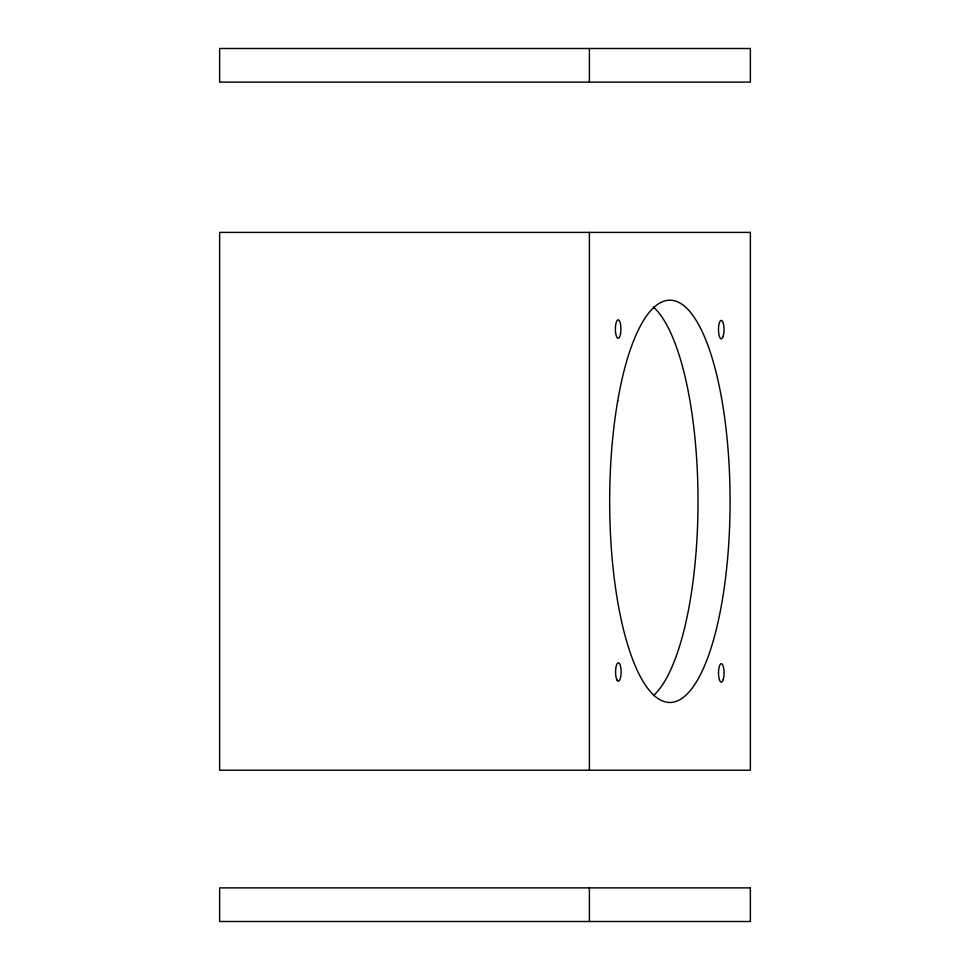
<?xml version="1.0" encoding="UTF-8"?>
<svg xmlns="http://www.w3.org/2000/svg" width="970" height="970" viewBox="0 0 970 970"><rect width="100%" height="100%" fill="white"/><g stroke="black" fill="none" stroke-linecap="round" stroke-linejoin="round"><path stroke-width="1.45" d="M589.396 48.5L589.396 82.11M589.396 232.4L589.396 770.228M589.396 887.889L589.396 921.5M653.392 307.017A201.154 60.213 90 0 1 698.012 501.32A201.154 60.213 90 0 1 653.392 695.623M620.558 333.704L620.109 335.62A9.263 2.777 -90 0 1 616.192 335.62A9.263 2.777 -90 0 1 616.192 322.525L616.762 321.046A9.263 2.777 -90 0 1 620.109 322.525A9.263 2.777 -90 0 1 620.558 333.704M750.368 48.5L219.632 48.5L219.632 82.11L750.368 82.11L750.368 48.5M750.368 232.4L219.632 232.4L219.632 770.228L750.368 770.228L750.368 232.4M750.368 887.889L219.632 887.889L219.632 921.5L750.368 921.5L750.368 887.889M616.968 680.019L616.399 678.551A9.263 2.777 -90 0 1 616.399 665.444A9.263 2.777 -90 0 1 620.315 665.444L620.751 667.36A9.263 2.777 -90 0 1 620.315 678.551A9.263 2.777 -90 0 1 616.968 680.019M617.732 400.743A201.154 60.213 90 0 0 669.882 702.474A201.154 60.213 90 0 0 722.019 400.743A201.154 60.213 90 0 0 617.732 400.743M723.232 336.166A9.263 2.777 -90 0 0 721.983 320.67A9.263 2.777 -90 0 0 718.588 332.019A9.263 2.777 -90 0 0 723.232 336.166M723.256 679.473A9.263 2.777 -90 0 0 722.019 663.977A9.263 2.777 -90 0 0 718.612 675.326A9.263 2.777 -90 0 0 723.256 679.473"/></g></svg>
